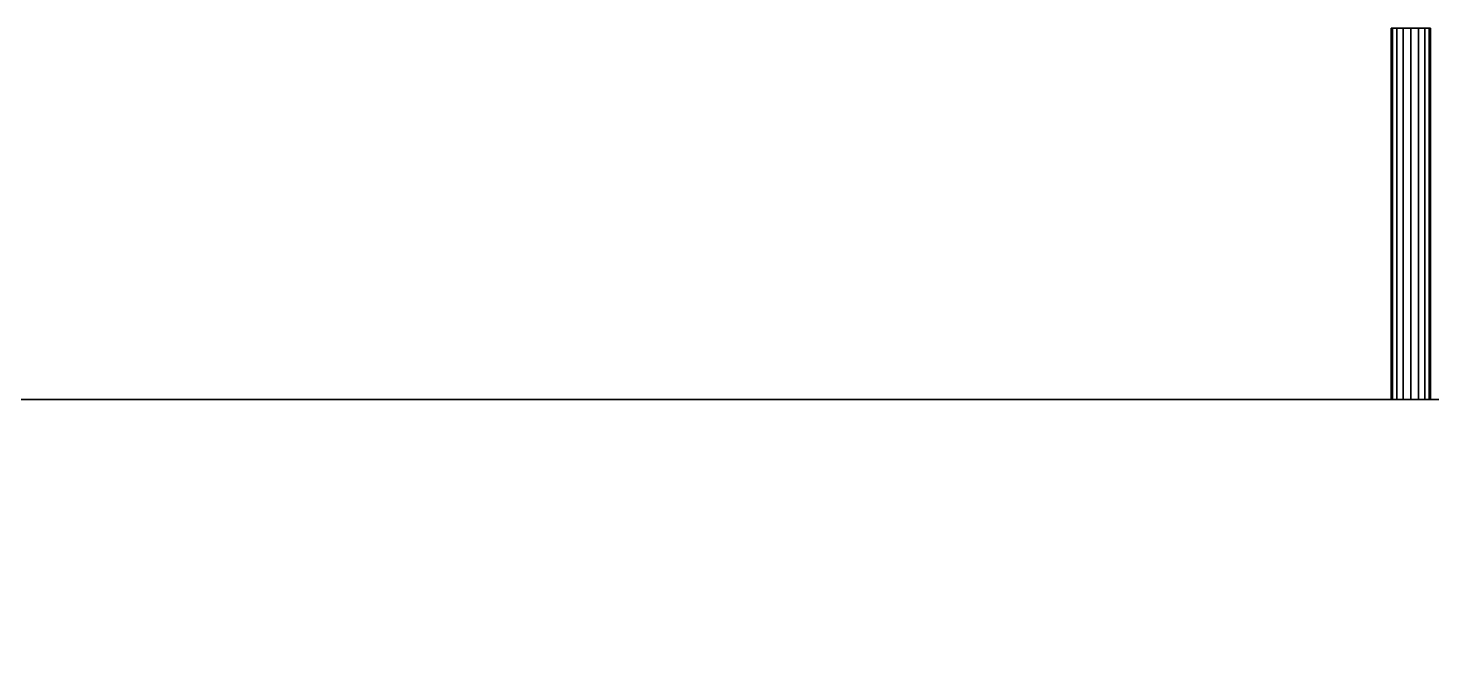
# Model space of a CAD drawing. Extents: x -150 to 1851, y -150 to 1950.
# Drawn here: x 658 to 1368, y 1630 to 1950 of the extents above; entities that cross this region are included whole.
import ezdxf

# ---------------------------------------------------------------- set-up
doc = ezdxf.new("R2010")
doc.units = 0
for name, color, linetype in [('LAYER0', 7, 'CONTINUOUS'), ('LAYER4', 7, 'CONTINUOUS'), ('LAYER74', 7, 'CONTINUOUS'), ('LAYER75', 7, 'CONTINUOUS'), ('LAYER76', 7, 'CONTINUOUS')]:
    doc.layers.add(name, color=color, linetype=linetype)

msp = doc.modelspace()

# ---------------------------------------------------------------- linework, layer by layer
at = {"layer": 'LAYER0', "invisible_edges": 1}
for points in [[(1851, 1762, -5), (-150, -150, -5), (-150, 1762, -5), (1851, 1762, -5)], [(-150, -150, -5), (1851, 1762, -5), (1851, -150, -5), (-150, -150, -5)], [(-150, 1762), (1851, 1762, -5), (-150, 1762, -5), (-150, 1762)], [(1851, 1762, -5), (-150, 1762), (1851, 1762), (1851, 1762, -5)], [(1851, -150), (-150, 1762), (-150, -150), (1851, -150)], [(-150, 1762), (1851, -150), (1851, 1762), (-150, 1762)]]:
    msp.add_3dface(points, dxfattribs=at)
at = {"layer": 'LAYER4', "invisible_edges": 1}
for points in [[(1851, 1762), (657, 1612), (507, 1762), (1851, 1762)], [(507, 1762, 2407), (1851, 1762), (507, 1762), (507, 1762, 2407)], [(1851, 1762), (507, 1762, 2407), (1851, 1762, 2407), (1851, 1762)], [(657, 1612, 2407), (1851, 1762, 2407), (507, 1762, 2407), (657, 1612, 2407)], [(657, 1612), (1851, 1762), (1701, 1612), (657, 1612)], [(1851, 1762, 2407), (657, 1612, 2407), (1701, 1612, 2407), (1851, 1762, 2407)]]:
    msp.add_3dface(points, dxfattribs=at)
at = {"layer": 'LAYER74'}
for points, invisible_edges in [([(1366.897, 1950, 2186.19), (1348.417, 1950, 2186.19), (1347.657, 1950, 2190.03), (1366.897, 1950, 2186.19)], 5), ([(1366.897, 1950, 2186.19), (1347.657, 1950, 2190.03), (1367.657, 1950, 2190.03), (1366.897, 1950, 2186.19)], 3), ([(1367.657, 1950, 2190.03), (1347.657, 1950, 2190.03), (1348.417, 1950, 2193.85), (1367.657, 1950, 2190.03)], 5), ([(1364.737, 1950, 2182.94), (1350.577, 1950, 2182.94), (1348.417, 1950, 2186.19), (1364.737, 1950, 2182.94)], 5), ([(1364.737, 1950, 2182.94), (1348.417, 1950, 2186.19), (1366.897, 1950, 2186.19), (1364.737, 1950, 2182.94)], 3), ([(1367.657, 1950, 2190.03), (1348.417, 1950, 2193.85), (1366.887, 1950, 2193.85), (1367.657, 1950, 2190.03)], 3), ([(1366.887, 1950, 2193.85), (1348.417, 1950, 2193.85), (1350.587, 1950, 2197.08), (1366.887, 1950, 2193.85)], 5), ([(1361.487, 1950, 2180.77), (1353.827, 1950, 2180.77), (1350.577, 1950, 2182.94), (1361.487, 1950, 2180.77)], 5), ([(1361.487, 1950, 2180.77), (1350.577, 1950, 2182.94), (1364.737, 1950, 2182.94), (1361.487, 1950, 2180.77)], 3), ([(1366.887, 1950, 2193.85), (1350.587, 1950, 2197.08), (1364.717, 1950, 2197.08), (1366.887, 1950, 2193.85)], 3), ([(1364.717, 1950, 2197.08), (1350.587, 1950, 2197.08), (1353.837, 1950, 2199.24), (1364.717, 1950, 2197.08)], 5), ([(1353.827, 1950, 2180.77), (1361.487, 1950, 2180.77), (1357.657, 1950, 2180), (1353.827, 1950, 2180.77)], 1), ([(1364.717, 1950, 2197.08), (1353.837, 1950, 2199.24), (1361.477, 1950, 2199.25), (1364.717, 1950, 2197.08)], 3), ([(1361.477, 1950, 2199.25), (1353.837, 1950, 2199.24), (1357.657, 1950, 2200), (1361.477, 1950, 2199.25)], 1), ([(1366.897, 1762, 2186.19), (1348.417, 1762, 2186.19), (1347.657, 1762, 2190.03), (1366.897, 1762, 2186.19)], 5), ([(1366.897, 1762, 2186.19), (1347.657, 1762, 2190.03), (1367.657, 1762, 2190.03), (1366.897, 1762, 2186.19)], 3), ([(1367.657, 1762, 2190.03), (1347.657, 1762, 2190.03), (1348.417, 1762, 2193.85), (1367.657, 1762, 2190.03)], 5), ([(1364.737, 1762, 2182.94), (1350.577, 1762, 2182.94), (1348.417, 1762, 2186.19), (1364.737, 1762, 2182.94)], 5), ([(1364.737, 1762, 2182.94), (1348.417, 1762, 2186.19), (1366.897, 1762, 2186.19), (1364.737, 1762, 2182.94)], 3), ([(1367.657, 1762, 2190.03), (1348.417, 1762, 2193.85), (1366.887, 1762, 2193.85), (1367.657, 1762, 2190.03)], 3), ([(1366.887, 1762, 2193.85), (1348.417, 1762, 2193.85), (1350.587, 1762, 2197.08), (1366.887, 1762, 2193.85)], 5), ([(1361.487, 1762, 2180.77), (1353.827, 1762, 2180.77), (1350.577, 1762, 2182.94), (1361.487, 1762, 2180.77)], 5), ([(1361.487, 1762, 2180.77), (1350.577, 1762, 2182.94), (1364.737, 1762, 2182.94), (1361.487, 1762, 2180.77)], 3), ([(1366.887, 1762, 2193.85), (1350.587, 1762, 2197.08), (1364.717, 1762, 2197.08), (1366.887, 1762, 2193.85)], 3), ([(1364.717, 1762, 2197.08), (1350.587, 1762, 2197.08), (1353.837, 1762, 2199.24), (1364.717, 1762, 2197.08)], 5), ([(1353.827, 1762, 2180.77), (1361.487, 1762, 2180.77), (1357.657, 1762, 2180), (1353.827, 1762, 2180.77)], 1), ([(1364.717, 1762, 2197.08), (1353.837, 1762, 2199.24), (1361.477, 1762, 2199.25), (1364.717, 1762, 2197.08)], 3), ([(1361.477, 1762, 2199.25), (1353.837, 1762, 2199.24), (1357.657, 1762, 2200), (1361.477, 1762, 2199.25)], 1)]:
    msp.add_3dface(points, dxfattribs=dict(at, invisible_edges=invisible_edges))
at = {"layer": 'LAYER75'}
for points, invisible_edges in [([(1366.897, 1950, 2206.19), (1348.417, 1950, 2206.19), (1347.657, 1950, 2210.03), (1366.897, 1950, 2206.19)], 5), ([(1366.897, 1950, 2206.19), (1347.657, 1950, 2210.03), (1367.657, 1950, 2210.03), (1366.897, 1950, 2206.19)], 3), ([(1367.657, 1950, 2210.03), (1347.657, 1950, 2210.03), (1348.417, 1950, 2213.85), (1367.657, 1950, 2210.03)], 5), ([(1364.737, 1950, 2202.94), (1350.577, 1950, 2202.94), (1348.417, 1950, 2206.19), (1364.737, 1950, 2202.94)], 5), ([(1364.737, 1950, 2202.94), (1348.417, 1950, 2206.19), (1366.897, 1950, 2206.19), (1364.737, 1950, 2202.94)], 3), ([(1367.657, 1950, 2210.03), (1348.417, 1950, 2213.85), (1366.887, 1950, 2213.85), (1367.657, 1950, 2210.03)], 3), ([(1366.887, 1950, 2213.85), (1348.417, 1950, 2213.85), (1350.587, 1950, 2217.08), (1366.887, 1950, 2213.85)], 5), ([(1361.487, 1950, 2200.77), (1353.827, 1950, 2200.77), (1350.577, 1950, 2202.94), (1361.487, 1950, 2200.77)], 5), ([(1361.487, 1950, 2200.77), (1350.577, 1950, 2202.94), (1364.737, 1950, 2202.94), (1361.487, 1950, 2200.77)], 3), ([(1366.887, 1950, 2213.85), (1350.587, 1950, 2217.08), (1364.717, 1950, 2217.08), (1366.887, 1950, 2213.85)], 3), ([(1364.717, 1950, 2217.08), (1350.587, 1950, 2217.08), (1353.837, 1950, 2219.24), (1364.717, 1950, 2217.08)], 5), ([(1353.827, 1950, 2200.77), (1361.487, 1950, 2200.77), (1357.657, 1950, 2200), (1353.827, 1950, 2200.77)], 1), ([(1364.717, 1950, 2217.08), (1353.837, 1950, 2219.24), (1361.477, 1950, 2219.25), (1364.717, 1950, 2217.08)], 3), ([(1361.477, 1950, 2219.25), (1353.837, 1950, 2219.24), (1357.657, 1950, 2220), (1361.477, 1950, 2219.25)], 1), ([(1366.897, 1762, 2206.19), (1348.417, 1762, 2206.19), (1347.657, 1762, 2210.03), (1366.897, 1762, 2206.19)], 5), ([(1366.897, 1762, 2206.19), (1347.657, 1762, 2210.03), (1367.657, 1762, 2210.03), (1366.897, 1762, 2206.19)], 3), ([(1367.657, 1762, 2210.03), (1347.657, 1762, 2210.03), (1348.417, 1762, 2213.85), (1367.657, 1762, 2210.03)], 5), ([(1364.737, 1762, 2202.94), (1350.577, 1762, 2202.94), (1348.417, 1762, 2206.19), (1364.737, 1762, 2202.94)], 5), ([(1364.737, 1762, 2202.94), (1348.417, 1762, 2206.19), (1366.897, 1762, 2206.19), (1364.737, 1762, 2202.94)], 3), ([(1367.657, 1762, 2210.03), (1348.417, 1762, 2213.85), (1366.887, 1762, 2213.85), (1367.657, 1762, 2210.03)], 3), ([(1366.887, 1762, 2213.85), (1348.417, 1762, 2213.85), (1350.587, 1762, 2217.08), (1366.887, 1762, 2213.85)], 5), ([(1361.487, 1762, 2200.77), (1353.827, 1762, 2200.77), (1350.577, 1762, 2202.94), (1361.487, 1762, 2200.77)], 5), ([(1361.487, 1762, 2200.77), (1350.577, 1762, 2202.94), (1364.737, 1762, 2202.94), (1361.487, 1762, 2200.77)], 3), ([(1366.887, 1762, 2213.85), (1350.587, 1762, 2217.08), (1364.717, 1762, 2217.08), (1366.887, 1762, 2213.85)], 3), ([(1364.717, 1762, 2217.08), (1350.587, 1762, 2217.08), (1353.837, 1762, 2219.24), (1364.717, 1762, 2217.08)], 5), ([(1353.827, 1762, 2200.77), (1361.487, 1762, 2200.77), (1357.657, 1762, 2200), (1353.827, 1762, 2200.77)], 1), ([(1364.717, 1762, 2217.08), (1353.837, 1762, 2219.24), (1361.477, 1762, 2219.25), (1364.717, 1762, 2217.08)], 3), ([(1361.477, 1762, 2219.25), (1353.837, 1762, 2219.24), (1357.657, 1762, 2220), (1361.477, 1762, 2219.25)], 1)]:
    msp.add_3dface(points, dxfattribs=dict(at, invisible_edges=invisible_edges))
at = {"layer": 'LAYER76'}
for points, invisible_edges in [([(1366.897, 1950, 2226.19), (1348.417, 1950, 2226.19), (1347.657, 1950, 2230.03), (1366.897, 1950, 2226.19)], 5), ([(1366.897, 1950, 2226.19), (1347.657, 1950, 2230.03), (1367.657, 1950, 2230.03), (1366.897, 1950, 2226.19)], 3), ([(1367.657, 1950, 2230.03), (1347.657, 1950, 2230.03), (1348.417, 1950, 2233.85), (1367.657, 1950, 2230.03)], 5), ([(1364.737, 1950, 2222.94), (1350.577, 1950, 2222.94), (1348.417, 1950, 2226.19), (1364.737, 1950, 2222.94)], 5), ([(1364.737, 1950, 2222.94), (1348.417, 1950, 2226.19), (1366.897, 1950, 2226.19), (1364.737, 1950, 2222.94)], 3), ([(1367.657, 1950, 2230.03), (1348.417, 1950, 2233.85), (1366.887, 1950, 2233.85), (1367.657, 1950, 2230.03)], 3), ([(1366.887, 1950, 2233.85), (1348.417, 1950, 2233.85), (1350.587, 1950, 2237.08), (1366.887, 1950, 2233.85)], 5), ([(1361.487, 1950, 2220.77), (1353.827, 1950, 2220.77), (1350.577, 1950, 2222.94), (1361.487, 1950, 2220.77)], 5), ([(1361.487, 1950, 2220.77), (1350.577, 1950, 2222.94), (1364.737, 1950, 2222.94), (1361.487, 1950, 2220.77)], 3), ([(1366.887, 1950, 2233.85), (1350.587, 1950, 2237.08), (1364.717, 1950, 2237.08), (1366.887, 1950, 2233.85)], 3), ([(1364.717, 1950, 2237.08), (1350.587, 1950, 2237.08), (1353.837, 1950, 2239.24), (1364.717, 1950, 2237.08)], 5), ([(1353.827, 1950, 2220.77), (1361.487, 1950, 2220.77), (1357.657, 1950, 2220), (1353.827, 1950, 2220.77)], 1), ([(1364.717, 1950, 2237.08), (1353.837, 1950, 2239.24), (1361.477, 1950, 2239.25), (1364.717, 1950, 2237.08)], 3), ([(1361.477, 1950, 2239.25), (1353.837, 1950, 2239.24), (1357.657, 1950, 2240), (1361.477, 1950, 2239.25)], 1), ([(1366.897, 1762, 2226.19), (1348.417, 1762, 2226.19), (1347.657, 1762, 2230.03), (1366.897, 1762, 2226.19)], 5), ([(1366.897, 1762, 2226.19), (1347.657, 1762, 2230.03), (1367.657, 1762, 2230.03), (1366.897, 1762, 2226.19)], 3), ([(1367.657, 1762, 2230.03), (1347.657, 1762, 2230.03), (1348.417, 1762, 2233.85), (1367.657, 1762, 2230.03)], 5), ([(1364.737, 1762, 2222.94), (1350.577, 1762, 2222.94), (1348.417, 1762, 2226.19), (1364.737, 1762, 2222.94)], 5), ([(1364.737, 1762, 2222.94), (1348.417, 1762, 2226.19), (1366.897, 1762, 2226.19), (1364.737, 1762, 2222.94)], 3), ([(1367.657, 1762, 2230.03), (1348.417, 1762, 2233.85), (1366.887, 1762, 2233.85), (1367.657, 1762, 2230.03)], 3), ([(1366.887, 1762, 2233.85), (1348.417, 1762, 2233.85), (1350.587, 1762, 2237.08), (1366.887, 1762, 2233.85)], 5), ([(1361.487, 1762, 2220.77), (1353.827, 1762, 2220.77), (1350.577, 1762, 2222.94), (1361.487, 1762, 2220.77)], 5), ([(1361.487, 1762, 2220.77), (1350.577, 1762, 2222.94), (1364.737, 1762, 2222.94), (1361.487, 1762, 2220.77)], 3), ([(1366.887, 1762, 2233.85), (1350.587, 1762, 2237.08), (1364.717, 1762, 2237.08), (1366.887, 1762, 2233.85)], 3), ([(1364.717, 1762, 2237.08), (1350.587, 1762, 2237.08), (1353.837, 1762, 2239.24), (1364.717, 1762, 2237.08)], 5), ([(1353.827, 1762, 2220.77), (1361.487, 1762, 2220.77), (1357.657, 1762, 2220), (1353.827, 1762, 2220.77)], 1), ([(1364.717, 1762, 2237.08), (1353.837, 1762, 2239.24), (1361.477, 1762, 2239.25), (1364.717, 1762, 2237.08)], 3), ([(1361.477, 1762, 2239.25), (1353.837, 1762, 2239.24), (1357.657, 1762, 2240), (1361.477, 1762, 2239.25)], 1)]:
    msp.add_3dface(points, dxfattribs=dict(at, invisible_edges=invisible_edges))

# ---------------------------------------------------------------- meshes
at = {"layer": 'LAYER74'}
mesh = msp.add_polymesh((2, 5), dxfattribs=at)
for k, corner in enumerate([(1347.657, 1762, 2190.026), (1348.422, 1762, 2193.846), (1350.59, 1762, 2197.084), (1353.832, 1762, 2199.244), (1357.654, 1762, 2200), (1347.657, 1950, 2190.026), (1348.422, 1950, 2193.846), (1350.59, 1950, 2197.084), (1353.832, 1950, 2199.244), (1357.654, 1950, 2200)]):
    mesh.set_mesh_vertex(divmod(k, 5), corner)
mesh = msp.add_polymesh((2, 5), dxfattribs=at)
for k, corner in enumerate([(1357.654, 1762, 2180), (1353.824, 1762, 2180.768), (1350.579, 1762, 2182.942), (1348.414, 1762, 2186.194), (1347.657, 1762, 2190.026), (1357.654, 1950, 2180), (1353.824, 1950, 2180.768), (1350.579, 1950, 2182.942), (1348.414, 1950, 2186.194), (1347.657, 1950, 2190.026)]):
    mesh.set_mesh_vertex(divmod(k, 5), corner)
mesh = msp.add_polymesh((2, 5), dxfattribs=at)
for k, corner in enumerate([(1357.654, 1762, 2200), (1361.478, 1762, 2199.245), (1364.721, 1762, 2197.085), (1366.891, 1762, 2193.847), (1367.657, 1762, 2190.026), (1357.654, 1950, 2200), (1361.478, 1950, 2199.245), (1364.721, 1950, 2197.085), (1366.891, 1950, 2193.847), (1367.657, 1950, 2190.026)]):
    mesh.set_mesh_vertex(divmod(k, 5), corner)
mesh = msp.add_polymesh((2, 5), dxfattribs=at)
for k, corner in enumerate([(1367.657, 1762, 2190.026), (1366.899, 1762, 2186.193), (1364.732, 1762, 2182.941), (1361.486, 1762, 2180.767), (1357.654, 1762, 2180), (1367.657, 1950, 2190.026), (1366.899, 1950, 2186.193), (1364.732, 1950, 2182.941), (1361.486, 1950, 2180.767), (1357.654, 1950, 2180)]):
    mesh.set_mesh_vertex(divmod(k, 5), corner)
at = {"layer": 'LAYER75'}
mesh = msp.add_polymesh((2, 5), dxfattribs=at)
for k, corner in enumerate([(1347.657, 1762, 2210.026), (1348.422, 1762, 2213.846), (1350.59, 1762, 2217.084), (1353.832, 1762, 2219.244), (1357.654, 1762, 2220), (1347.657, 1950, 2210.026), (1348.422, 1950, 2213.846), (1350.59, 1950, 2217.084), (1353.832, 1950, 2219.244), (1357.654, 1950, 2220)]):
    mesh.set_mesh_vertex(divmod(k, 5), corner)
mesh = msp.add_polymesh((2, 5), dxfattribs=at)
for k, corner in enumerate([(1357.654, 1762, 2200), (1353.824, 1762, 2200.768), (1350.579, 1762, 2202.942), (1348.414, 1762, 2206.194), (1347.657, 1762, 2210.026), (1357.654, 1950, 2200), (1353.824, 1950, 2200.768), (1350.579, 1950, 2202.942), (1348.414, 1950, 2206.194), (1347.657, 1950, 2210.026)]):
    mesh.set_mesh_vertex(divmod(k, 5), corner)
mesh = msp.add_polymesh((2, 5), dxfattribs=at)
for k, corner in enumerate([(1357.654, 1762, 2220), (1361.478, 1762, 2219.245), (1364.721, 1762, 2217.085), (1366.891, 1762, 2213.847), (1367.657, 1762, 2210.026), (1357.654, 1950, 2220), (1361.478, 1950, 2219.245), (1364.721, 1950, 2217.085), (1366.891, 1950, 2213.847), (1367.657, 1950, 2210.026)]):
    mesh.set_mesh_vertex(divmod(k, 5), corner)
mesh = msp.add_polymesh((2, 5), dxfattribs=at)
for k, corner in enumerate([(1367.657, 1762, 2210.026), (1366.899, 1762, 2206.193), (1364.732, 1762, 2202.941), (1361.486, 1762, 2200.767), (1357.654, 1762, 2200), (1367.657, 1950, 2210.026), (1366.899, 1950, 2206.193), (1364.732, 1950, 2202.941), (1361.486, 1950, 2200.767), (1357.654, 1950, 2200)]):
    mesh.set_mesh_vertex(divmod(k, 5), corner)
at = {"layer": 'LAYER76'}
mesh = msp.add_polymesh((2, 5), dxfattribs=at)
for k, corner in enumerate([(1347.657, 1762, 2230.026), (1348.422, 1762, 2233.846), (1350.59, 1762, 2237.084), (1353.832, 1762, 2239.244), (1357.654, 1762, 2240), (1347.657, 1950, 2230.026), (1348.422, 1950, 2233.846), (1350.59, 1950, 2237.084), (1353.832, 1950, 2239.244), (1357.654, 1950, 2240)]):
    mesh.set_mesh_vertex(divmod(k, 5), corner)
mesh = msp.add_polymesh((2, 5), dxfattribs=at)
for k, corner in enumerate([(1357.654, 1762, 2220), (1353.824, 1762, 2220.768), (1350.579, 1762, 2222.942), (1348.414, 1762, 2226.194), (1347.657, 1762, 2230.026), (1357.654, 1950, 2220), (1353.824, 1950, 2220.768), (1350.579, 1950, 2222.942), (1348.414, 1950, 2226.194), (1347.657, 1950, 2230.026)]):
    mesh.set_mesh_vertex(divmod(k, 5), corner)
mesh = msp.add_polymesh((2, 5), dxfattribs=at)
for k, corner in enumerate([(1357.654, 1762, 2240), (1361.478, 1762, 2239.245), (1364.721, 1762, 2237.085), (1366.891, 1762, 2233.847), (1367.657, 1762, 2230.026), (1357.654, 1950, 2240), (1361.478, 1950, 2239.245), (1364.721, 1950, 2237.085), (1366.891, 1950, 2233.847), (1367.657, 1950, 2230.026)]):
    mesh.set_mesh_vertex(divmod(k, 5), corner)
mesh = msp.add_polymesh((2, 5), dxfattribs=at)
for k, corner in enumerate([(1367.657, 1762, 2230.026), (1366.899, 1762, 2226.193), (1364.732, 1762, 2222.941), (1361.486, 1762, 2220.767), (1357.654, 1762, 2220), (1367.657, 1950, 2230.026), (1366.899, 1950, 2226.193), (1364.732, 1950, 2222.941), (1361.486, 1950, 2220.767), (1357.654, 1950, 2220)]):
    mesh.set_mesh_vertex(divmod(k, 5), corner)

doc.saveas('drawing.dxf')
